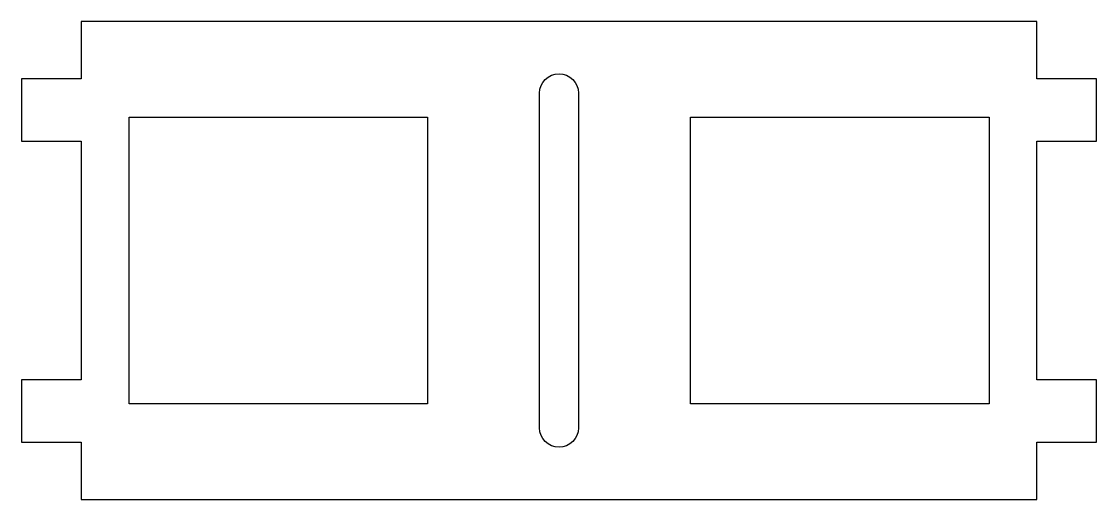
# Model space of a CAD drawing. Header units: millimetres. Extents: x 0 to 180, y 0 to 80.
import ezdxf

# ---------------------------------------------------------------- set-up
doc = ezdxf.new("R2010")
doc.units = ezdxf.units.MM

msp = doc.modelspace()

# ---------------------------------------------------------------- linework, layer by layer
for points in [[(170, 60), (180, 60), (180, 70.4), (170, 70.4), (170, 80), (10, 80), (10, 70.4), (0, 70.4), (0, 60), (10, 60), (10, 20), (0, 20), (0, 9.6), (10, 9.6), (10, 0), (170, 0), (170, 9.6), (180, 9.6), (180, 20), (170, 20)], [(68, 16), (18, 16), (18, 64), (68, 64)], [(112, 64), (162, 64), (162, 16), (112, 16)]]:
    msp.add_lwpolyline(points, close=True)
msp.add_lwpolyline([(86.75, 68, -1), (93.25, 68), (93.25, 12, -1), (86.75, 12)], format="xyb", close=True)

doc.saveas('drawing.dxf')
